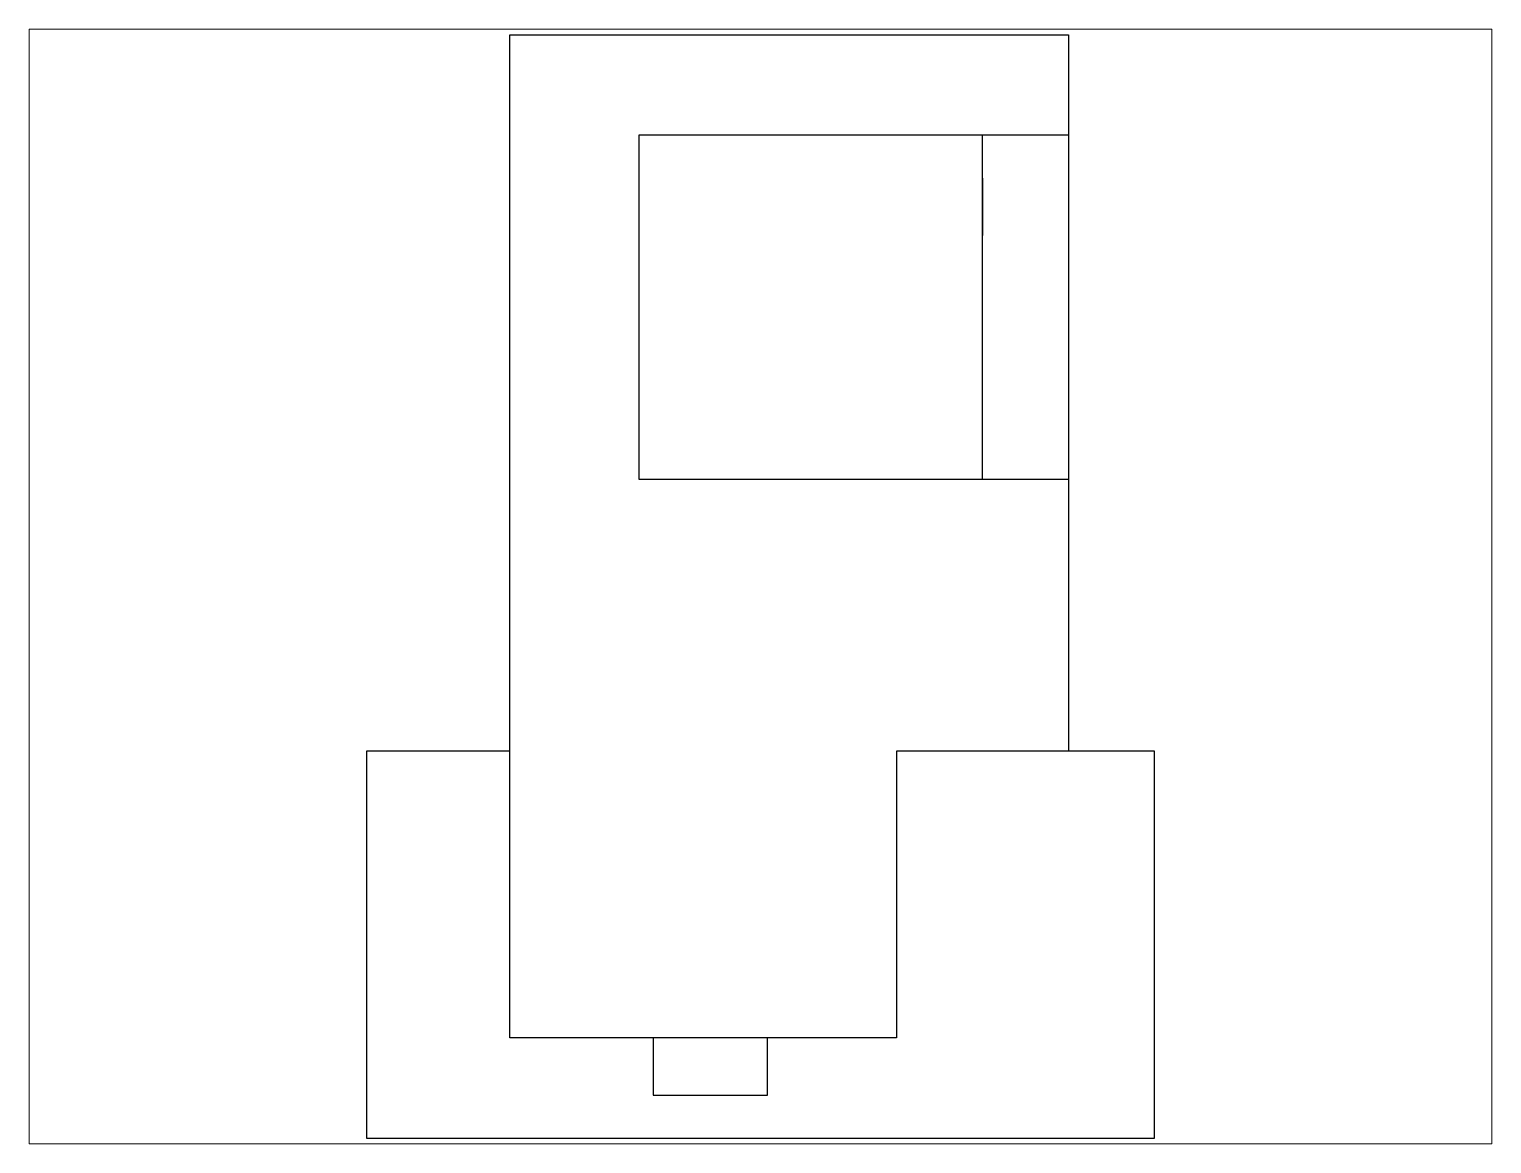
# Paper-space layout 'Layout1' of a CAD drawing. Header units: millimetres. Extents: x 1.05 to 9.45, y 0.8 to 7.2.
# The model-space entities are those that its viewports show. They can reach past a viewport. Long polylines and large blocks are cut down to what shows.
import ezdxf

# ---------------------------------------------------------------- set-up
doc = ezdxf.new("R2010")
doc.units = ezdxf.units.MM
doc.header["$MEASUREMENT"] = 0

# ---------------------------------------------------------------- blocks, each defined once
blk = doc.blocks.new('FRANKERINGSTERMINAL_P')
for p, q in [((-60, 335), (-60, 315)), ((-175, 35), (-175, 15)), ((-135, 15), (-135, 35)), ((-175, 15), (-135, 15))]:
    blk.add_line(p, q)
for points in [[(-225, 385), (-30, 385), (-30, 135), (-90, 135), (-90, 35), (-225, 35), (-225, 385)], [(-30, 350), (-180, 350), (-180, 230), (-30, 230)], [(-60, 230), (-60, 350)], [(-225, 135), (-275, 135), (-275, 0), (0, 0), (0, 135), (-35, 135)]]:
    blk.add_lwpolyline(points)

msp = doc.modelspace()

# ---------------------------------------------------------------- block references
msp.add_blockref('FRANKERINGSTERMINAL_P', (0, 0))

psp = doc.layouts.get("Layout1")

# ---------------------------------------------------------------- viewports
at = {"layer": '0'}
psp.add_viewport(center=(5.25, 4), size=(8.4, 6.4), view_center_point=(-137.4843, 192.4981), view_height=388.931167, dxfattribs=at)

doc.saveas('drawing.dxf')
